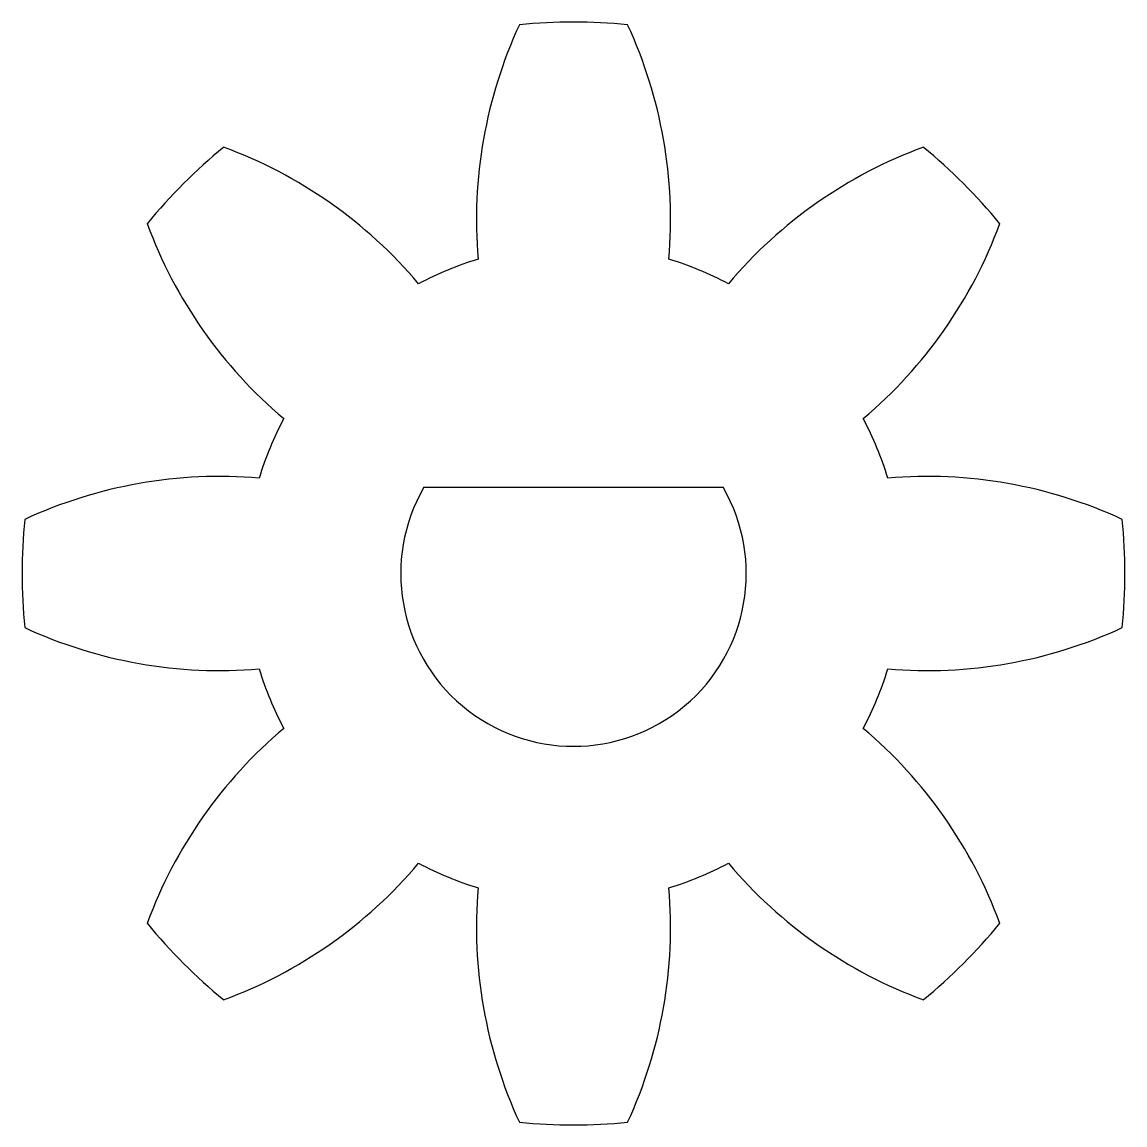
# Model space of a CAD drawing. Extents: x -9.6 to 9.6, y -9.6 to 9.6.
import ezdxf

# ---------------------------------------------------------------- set-up
doc = ezdxf.new("R2010")
doc.units = 0
doc.header["$MEASUREMENT"] = 0
doc.layers.add('VISIBLE', color=7, linetype='CONTINUOUS')

msp = doc.modelspace()

# ---------------------------------------------------------------- linework, layer by layer
at = {"layer": 'VISIBLE'}
msp.add_line((-2.598, 1.499), (2.598, 1.499), dxfattribs=at)
for centre, radius, start, end in [((0, 0), 9.575, 84.375, 95.625), ((6.365, 6.143), 8.05, 155.1314, 184.8816), ((-6.365, 6.143), 8.05, 355.1184, 24.8686), ((0, 0), 9.575, 129.375, 140.625), ((-8.845, -0.157), 8.05, 40.1184, 69.8686), ((8.845, -0.157), 8.05, 110.1314, 139.8816), ((0, 0), 9.575, 39.375, 50.625), ((0.157, 8.845), 8.05, 200.1314, 229.8816), ((-0.157, 8.845), 8.05, 310.1184, 339.8686), ((0, 0), 5.704, 106.875, 118.125), ((0, 0), 5.704, 61.875, 73.125), ((0, 0), 5.704, 151.875, 163.125), ((0, 0), 5.704, 16.875, 28.125), ((-6.143, -6.365), 8.05, 85.1184, 114.8686), ((6.143, -6.365), 8.05, 65.1314, 94.8816), ((0, -0.001), 3, 150, 30), ((0, 0), 9.575, 174.375, 185.625), ((0, 0), 9.575, 354.375, 5.625), ((-6.143, 6.365), 8.05, 245.1314, 274.8816), ((6.143, 6.365), 8.05, 265.1184, 294.8686), ((0, 0), 5.704, 196.875, 208.125), ((0, 0), 5.704, 331.875, 343.125), ((0.157, -8.845), 8.05, 130.1184, 159.8686), ((-0.157, -8.845), 8.05, 20.1314, 49.8816), ((-8.845, 0.157), 8.05, 290.1314, 319.8816), ((0, 0), 5.704, 241.875, 253.125), ((0, 0), 5.704, 286.875, 298.125), ((8.845, 0.157), 8.05, 220.1184, 249.8686), ((6.365, -6.143), 8.05, 175.1184, 204.8686), ((-6.365, -6.143), 8.05, 335.1314, 4.8816), ((0, 0), 9.575, 219.375, 230.625), ((0, 0), 9.575, 309.375, 320.625), ((0, 0), 9.575, 264.375, 275.625)]:
    msp.add_arc(centre, radius, start, end, dxfattribs=at)

doc.saveas('drawing.dxf')
